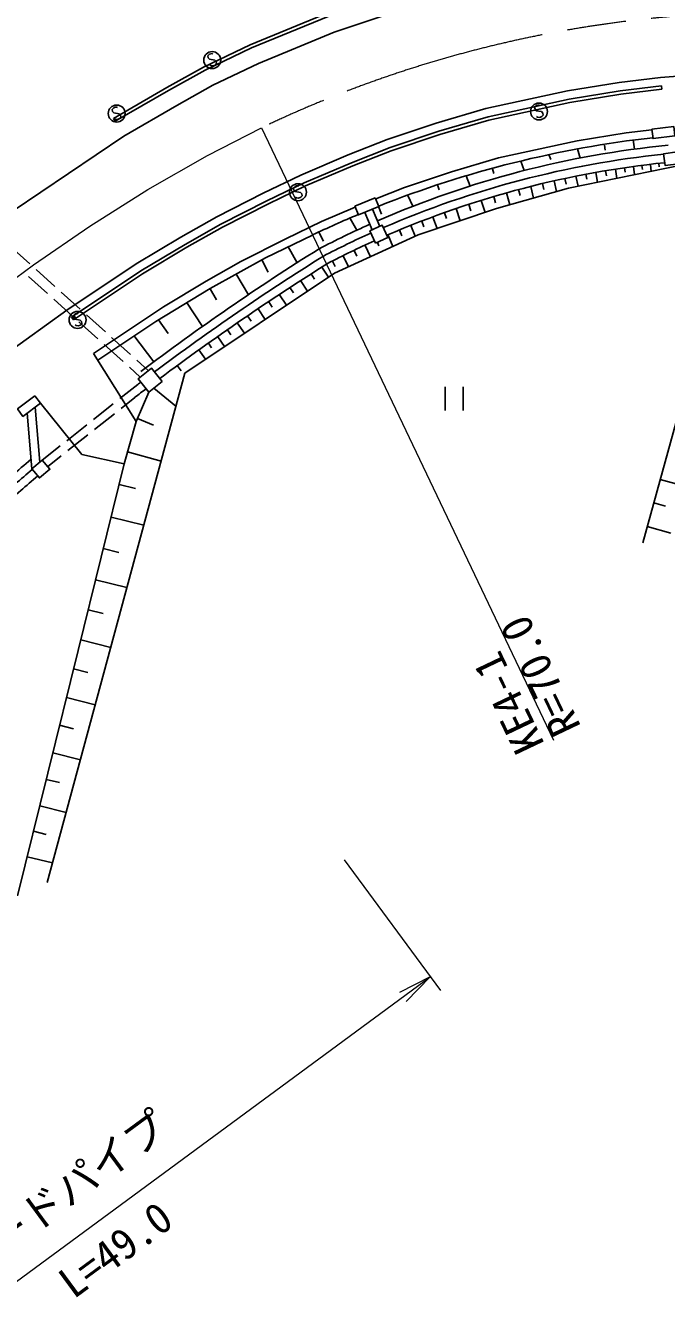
# Model space of a CAD drawing. Units: millimetres, scale not verified. Extents: x 40000 to 680000, y 20000 to 380000.
# Drawn here: x 229754 to 267567, y 241570 to 316579 of the extents above; entities that cross this region are included whole.
import ezdxf
from ezdxf.enums import TextEntityAlignment as Align

# ---------------------------------------------------------------- set-up
doc = ezdxf.new("R2010")
doc.units = ezdxf.units.MM
doc.header["$LTSCALE"] = 1000
doc.linetypes.add('CHAIN', pattern=[18.5, 12, -1.5, 3.5, -1.5])
for name, color, linetype, lineweight in [('M-BGD', 7, 'Continuous', 25), ('M-BMK', 2, 'CHAIN', 13), ('M-STR-HTXT', 7, 'Continuous', 13), ('M-STR-STRC', 7, 'Continuous', 25)]:
    doc.layers.add(name, color=color, linetype=linetype, lineweight=lineweight)
doc.styles.add('ＭＳ ゴシック', font='')
doc.styles.get('ＭＳ ゴシック').set_extended_font_data('MS Gothic')

# ---------------------------------------------------------------- blocks, each defined once
blk = doc.blocks.new('open_arrow')
at = {"color": 0, "linetype": 'Continuous', "lineweight": -2}
blk.add_lwpolyline([(7.5, 1.25), (0, 0), (7.5, -1.25)], dxfattribs=at)

msp = doc.modelspace()

# ---------------------------------------------------------------- linework, layer by layer
at = {"layer": 'M-BGD'}
for p, q in [((247543, 317299), (243012, 315434)), ((243094, 315252), (247613, 317112)), ((243012, 315434), (240264, 314120)), ((240356, 313942), (243094, 315252)), ((240608, 314882), (240515, 314785)), ((240515, 314785), (240536, 314666)), ((240536, 314666), (240608, 314585)), ((240683, 314909), (240608, 314882)), ((240608, 314585), (240925, 314529)), ((240765, 314918), (240683, 314909)), ((240816, 314893), (240765, 314918)), ((240925, 314529), (240997, 314448)), ((241018, 314329), (240945, 314238)), ((240997, 314448), (241018, 314329)), ((240264, 314120), (238099, 312915)), ((238198, 312741), (240356, 313942)), ((240680, 314207), (240622, 314250)), ((240813, 314191), (240680, 314207)), ((240945, 314238), (240813, 314191)), ((238099, 312915), (234955, 311092)), ((267261, 313013), (264834, 312725)), ((264862, 312527), (267285, 312815)), ((267261, 313013), (267285, 312815)), ((235056, 310925), (238198, 312741)), ((261826, 312234), (257040, 311194)), ((257090, 311000), (261863, 312037)), ((264834, 312725), (261826, 312234)), ((261863, 312037), (264862, 312527)), ((234970, 311728), (234878, 311631)), ((234878, 311631), (234899, 311512)), ((234899, 311512), (234971, 311431)), ((235046, 311755), (234970, 311728)), ((234971, 311431), (235288, 311375)), ((235128, 311764), (235046, 311755)), ((235179, 311739), (235128, 311764)), ((235288, 311375), (235360, 311294)), ((235360, 311294), (235381, 311175)), ((259879, 311849), (259787, 311752)), ((259787, 311752), (259808, 311632)), ((259808, 311632), (259880, 311551)), ((259955, 311876), (259879, 311849)), ((259880, 311551), (260197, 311495)), ((260037, 311884), (259955, 311876)), ((260088, 311860), (260037, 311884)), ((260197, 311495), (260268, 311414)), ((260290, 311295), (260216, 311205)), ((260268, 311414), (260290, 311295)), ((235056, 310925), (234955, 311092)), ((235042, 311053), (234984, 311096)), ((235176, 311037), (235042, 311053)), ((235307, 311084), (235176, 311037)), ((235381, 311175), (235307, 311084)), ((257040, 311194), (254130, 310337)), ((254190, 310146), (257090, 311000)), ((259951, 311173), (259893, 311216)), ((260084, 311157), (259951, 311173)), ((260216, 311205), (260084, 311157)), ((254130, 310337), (251257, 309375)), ((251325, 309187), (254190, 310146)), ((262293, 309777), (265184, 310249)), ((265184, 310249), (266708, 310430)), ((265592, 309827), (265670, 309285)), ((251257, 309375), (248982, 308478)), ((249058, 308293), (251325, 309187)), ((257660, 308770), (262293, 309777)), ((262308, 309297), (262466, 308761)), ((263903, 309525), (263950, 309229)), ((248982, 308478), (246195, 307296)), ((246277, 307113), (249058, 308293)), ((254880, 307952), (257660, 308770)), ((258976, 308567), (259162, 308021)), ((260633, 308959), (260734, 308677)), ((261778, 306981), (268519, 308353)), ((266118, 308319), (266148, 308078)), ((266614, 308380), (266664, 307975)), ((267110, 308442), (267135, 308240)), ((252113, 307025), (254880, 307952)), ((255748, 307714), (255976, 307107)), ((257296, 308127), (257380, 307839)), ((261576, 307548), (261644, 307227)), ((262219, 307685), (262344, 307096)), ((262808, 307805), (262858, 307508)), ((263401, 307905), (263498, 307331)), ((263975, 308002), (264023, 307715)), ((264548, 308098), (264638, 307563)), ((265083, 308189), (265128, 307921)), ((265621, 308257), (265681, 307775)), ((246195, 307296), (243993, 306243)), ((244082, 306063), (246277, 307113)), ((245663, 307090), (245570, 306993)), ((245570, 306993), (245592, 306873)), ((245592, 306873), (245663, 306792)), ((245738, 307117), (245663, 307090)), ((245663, 306792), (245981, 306736)), ((245820, 307125), (245738, 307117)), ((245871, 307101), (245820, 307125)), ((250412, 306355), (252113, 307025)), ((254065, 307171), (254158, 306886)), ((257528, 305775), (261778, 306981)), ((258839, 306903), (258928, 306546)), ((259554, 307082), (259724, 306399)), ((260242, 307254), (260328, 306910)), ((260933, 307412), (261067, 306780)), ((243993, 306243), (241285, 304855)), ((241379, 304678), (244082, 306063)), ((245735, 306414), (245677, 306457)), ((245868, 306398), (245735, 306414)), ((246000, 306446), (245868, 306398)), ((245981, 306736), (246052, 306656)), ((246074, 306536), (246000, 306446)), ((246052, 306656), (246074, 306536)), ((252311, 306543), (252603, 305914)), ((256633, 306260), (256866, 305553)), ((257380, 306487), (257487, 306111)), ((258130, 306701), (258333, 305993)), ((247223, 305016), (249210, 305859)), ((249764, 305553), (250200, 304520)), ((250225, 305747), (250655, 304727)), ((250586, 305894), (250759, 305456)), ((252908, 304226), (257528, 305775)), ((254466, 305539), (254595, 305196)), ((255160, 305775), (255395, 305060)), ((255896, 306017), (256018, 305649)), ((241285, 304855), (239166, 303670)), ((239266, 303497), (241379, 304678)), ((245103, 304002), (247223, 305016)), ((248914, 305204), (249306, 304507)), ((252486, 304791), (252731, 304144)), ((253133, 305036), (253255, 304712)), ((253780, 305280), (254035, 304604)), ((242465, 302650), (245103, 304002)), ((247062, 304399), (247338, 303852)), ((247979, 301967), (252908, 304226)), ((251138, 304220), (251425, 303546)), ((251812, 304507), (251955, 304170)), ((266166, 286062), (271175, 304274)), ((228894, 303531), (230009, 302527)), ((239166, 303670), (236551, 302103)), ((236658, 301934), (239266, 303497)), ((245222, 303559), (245772, 302585)), ((249141, 303300), (249296, 302979)), ((249783, 303611), (250106, 302942)), ((250516, 303784), (250600, 303587)), ((240419, 301506), (242465, 302650)), ((243695, 302749), (244072, 302036)), ((247239, 302329), (247622, 301728)), ((247857, 302680), (248012, 302359)), ((248498, 302989), (248809, 302347)), ((229939, 301782), (231053, 300779)), ((230381, 302192), (231495, 301188)), ((236551, 302103), (232478, 299380)), ((232589, 299213), (236658, 301934)), ((239158, 296085), (247979, 301967)), ((242162, 301957), (242907, 300702)), ((246613, 301930), (246812, 301617)), ((231867, 300854), (232981, 299850)), ((237890, 299990), (240419, 301506)), ((240649, 301051), (241024, 300398)), ((245356, 301121), (245564, 300808)), ((245986, 301531), (246385, 300904)), ((231425, 300444), (232539, 299440)), ((239253, 300257), (240197, 298831)), ((244104, 300287), (244313, 299974)), ((244730, 300704), (245147, 300079)), ((232478, 299380), (232589, 299213)), ((232665, 299559), (232572, 299462)), ((232572, 299462), (232594, 299342)), ((232580, 299503), (232712, 299335)), ((232594, 299342), (232665, 299261)), ((232740, 299586), (232665, 299559)), ((232822, 299594), (232740, 299586)), ((232873, 299570), (232822, 299594)), ((233353, 299515), (234467, 298511)), ((233770, 297236), (237890, 299990)), ((242861, 299459), (243067, 299150)), ((243478, 299870), (243895, 299244)), ((232665, 299261), (232983, 299205)), ((232737, 298883), (232679, 298926)), ((232870, 298867), (232737, 298883)), ((233002, 298915), (232870, 298867)), ((232911, 299105), (234026, 298101)), ((232983, 299205), (233054, 299125)), ((233076, 299005), (233002, 298915)), ((233054, 299125), (233076, 299005)), ((237611, 299216), (238164, 298405)), ((241671, 298632), (241875, 298343)), ((242250, 299038), (242676, 298431)), ((234839, 298177), (235953, 297173)), ((236153, 298294), (237333, 296753)), ((240542, 297838), (240735, 297562)), ((241093, 298225), (241499, 297647)), ((233770, 297236), (236276, 293225)), ((234397, 297767), (235512, 296763)), ((239990, 297450), (240378, 296899)), ((235883, 296428), (236526, 295849)), ((236325, 296838), (237009, 296222)), ((238699, 296519), (238939, 296214)), ((239158, 296085), (231041, 266035)), ((235329, 294578), (236384, 295414)), ((237031, 294964), (236276, 293225)), ((237319, 295191), (238630, 294132)), ((254514, 295267), (254514, 293867)), ((255564, 293867), (255564, 295267)), ((230602, 290827), (230336, 294072)), ((233078, 291270), (230647, 294306)), ((233762, 293336), (234938, 294268)), ((235399, 293995), (236212, 294639)), ((230132, 290437), (229863, 293716)), ((233831, 292753), (235007, 293685)), ((236357, 293410), (237298, 293001)), ((232194, 292094), (233370, 293026)), ((236276, 293225), (235581, 290733)), ((230747, 290949), (231802, 291784)), ((232263, 291511), (233439, 292443)), ((231058, 290557), (231871, 291201)), ((235581, 290733), (233078, 291270)), ((235779, 291443), (237755, 290891)), ((235581, 290733), (232859, 279713)), ((267198, 289815), (268568, 289438)), ((235281, 289519), (236246, 289280)), ((266815, 288420), (267512, 288229)), ((234804, 287589), (236734, 287112)), ((266431, 287026), (267826, 286642)), ((234347, 285739), (235272, 285510)), ((233890, 283889), (235740, 283432)), ((233452, 282116), (234339, 281897)), ((233014, 280343), (234787, 279905)), ((232859, 279713), (229285, 265250)), ((232594, 278643), (233444, 278433)), ((232175, 276943), (233874, 276523)), ((231772, 275314), (232587, 275113)), ((231369, 273685), (232999, 273282)), ((230983, 272123), (231764, 271930)), ((230597, 270561), (232159, 270175)), ((230227, 269064), (230976, 268879)), ((229858, 267566), (231355, 267196))]:
    msp.add_line(p, q, dxfattribs=at)
for points in [[(267995, 310616), (266704, 310458), (266771, 309912), (268061, 310070)], [(268187, 309119), (267394, 309012), (267488, 308318), (268281, 308425)], [(250390, 306408), (249186, 305917), (249394, 305407), (250598, 305899)], [(250407, 303734), (251134, 304067), (250802, 304794), (250074, 304462)], [(237815, 295585), (237031, 294964), (236410, 295748), (237194, 296369)], [(230316, 294746), (229277, 293964), (229608, 293524), (230647, 294306)], [(230747, 290949), (230132, 290437), (230579, 289899), (231195, 290410)]]:
    msp.add_lwpolyline(points, close=True, dxfattribs=at)
msp.add_lwpolyline([(234021, 296833), (237452, 299131), (240653, 301076), (243922, 302867), (246683, 304220)], dxfattribs=at)
for centre in [(240773, 314538), (235136, 311384), (260045, 311504), (245829, 306746), (232831, 299214)]:
    msp.add_circle(centre, 500, dxfattribs=at)
for centre, radius, start, end in [((273797, 247354), 63000, 96.40887, 111.61735), ((273228, 253000), 56791, 95.61616, 113.57139), ((273192, 253103), 56182, 95.91979, 113.41711), ((273142, 253249), 55528, 95.86704, 113.41878), ((273797, 247354), 63000, 112.79967, 115.48387), ((273210, 253052), 56737, 114.0806, 117.42461), ((273210, 253052), 56237, 114.22811, 117.40413), ((273210, 253052), 55737, 114.22526, 117.38333), ((324840, 179143), 146593, 122.03647, 127.03246), ((324840, 179143), 146093, 122.04438, 126.78134), ((324840, 179143), 145593, 122.05236, 126.77584), ((324840, 179143), 146093, 127.17365, 127.2631), ((324840, 179143), 145593, 127.16949, 127.49644), ((324840, 179143), 146593, 130.2688, 131.44961), ((324840, 179143), 146093, 130.3971, 131.44568), ((324840, 179143), 145593, 130.39945, 131.44173)]:
    msp.add_arc(centre, radius, start, end, dxfattribs=at)
at = {"layer": 'M-BMK'}
msp.add_lwpolyline([(214591, 290000), (217654, 292573), (220733, 295126), (223846, 297639), (227009, 300093), (230239, 302467), (233553, 304742), (236966, 306898), (240497, 308915), (243679, 310543)], dxfattribs=at)
msp.add_arc((273797, 247354), 70000, 86.02675, 115.48387, dxfattribs=at)
at = {"layer": 'M-STR-HTXT'}
for p, q in [((243679, 310543), (260890, 274435)), ((248555, 267384), (254225, 259681)), ((214211, 231474), (253632, 260486))]:
    msp.add_line(p, q, dxfattribs=at)
at = {"layer": 'M-STR-STRC'}
for p, q in [((247963, 316174), (253085, 317892)), ((243500, 314337), (247963, 316174)), ((240816, 313053), (243500, 314337)), ((270151, 313738), (267202, 313510)), ((238684, 311867), (240816, 313053)), ((264765, 313220), (261732, 312725)), ((267202, 313510), (264765, 313220)), ((261732, 312725), (256917, 311679)), ((235557, 310059), (238684, 311867)), ((256917, 311679), (253980, 310814)), ((253980, 310814), (251086, 309845)), ((235557, 310059), (229035, 305638)), ((251086, 309845), (248793, 308941)), ((248793, 308941), (245989, 307751)), ((245989, 307751), (243771, 306691)), ((243771, 306691), (241049, 305295)), ((241049, 305295), (238915, 304103)), ((238915, 304103), (236284, 302525)), ((236284, 302525), (232200, 299795)), ((228593, 297193), (232200, 299795))]:
    msp.add_line(p, q, dxfattribs=at)

# ---------------------------------------------------------------- block references
at = {"layer": 'M-STR-HTXT', "xscale": 267, "yscale": 267, "rotation": 216.4}
msp.add_blockref('open_arrow', (253632, 260486), dxfattribs=at)

# ---------------------------------------------------------------- texts
at = {"layer": 'M-STR-HTXT', "style": 'ＭＳ ゴシック'}
msp.add_text('R=70.0', height=1833, rotation=115.484, dxfattribs=at).set_placement((260890, 274435), align=Align.TOP_LEFT)
msp.add_text('KE4-1', height=1833, rotation=115.484, dxfattribs=at).set_placement((260890, 274435), align=Align.BOTTOM_LEFT)
msp.add_text('ガードパイプ', height=1833, rotation=36.352, dxfattribs=at).set_placement((231763, 247566), align=Align.MIDDLE_CENTER)
msp.add_text('L=49.0', height=1833, rotation=36.352, dxfattribs=at).set_placement((235931, 243213), align=Align.BOTTOM_CENTER)

doc.saveas('drawing.dxf')
